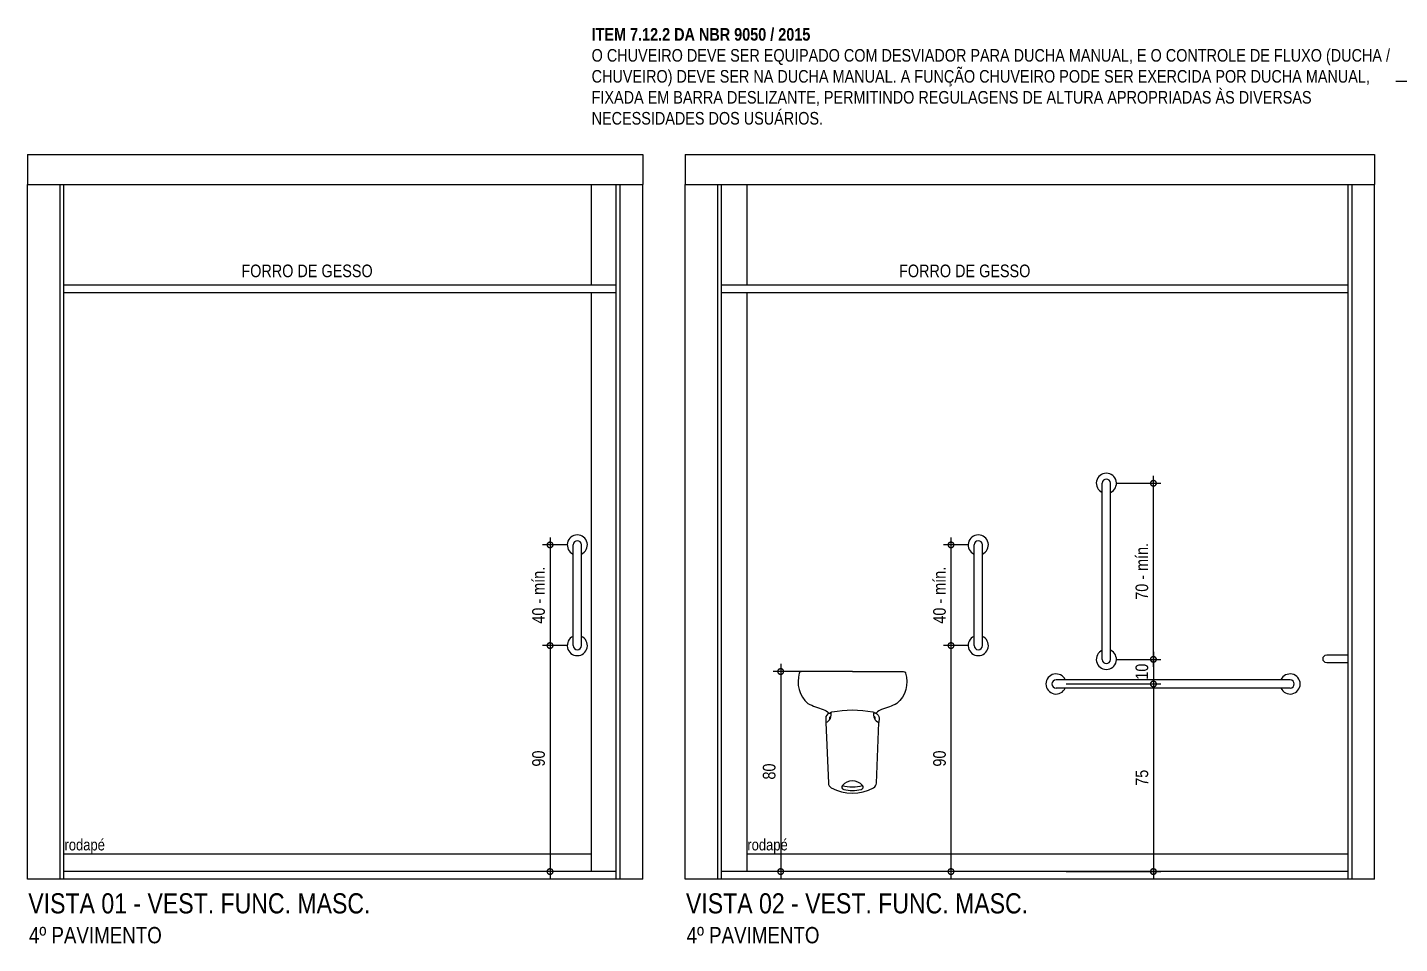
# Model space of a CAD drawing. Header units: metres. Extents: x 3 to 168, y -142 to 28.
# Drawn here: x 45.06 to 50.51, y -125.57 to -121.93 of the extents above; entities that cross this region are included whole.
import ezdxf
from ezdxf import colors
from ezdxf.entities.mleader import LeaderData, LeaderLine
from ezdxf.math import Vec2, Vec3

# ---------------------------------------------------------------- set-up
doc = ezdxf.new("R2010")
doc.units = ezdxf.units.M
for name, color, linetype in [('ARQ-ALV ACAB', 4, 'Continuous'), ('ARQ-ALV OSSO', 5, 'Continuous'), ('ARQ-AUX1', 1, 'Continuous'), ('ARQ-AUX2', 2, 'Continuous'), ('ARQ-CERÂMICA', 7, 'Continuous'), ('ARQ-DIM', 2, 'Continuous'), ('ARQ-HID', 2, 'Continuous'), ('ARQ-SIM', 1, 'Continuous'), ('ARQ-TXT', 2, 'Continuous')]:
    doc.layers.add(name, color=color, linetype=linetype)
doc.styles.add('Adesa', font='ARIALN.TTF')
doc.dimstyles.new('ADESA 1-0025', dxfattribs={"dimtxt": 0.05, "dimasz": 0.045, "dimexe": 0.03, "dimexo": 0.04, "dimgap": 0.02, "dimtad": 1, "dimtoh": 1, "dimdec": 0, "dimlfac": 100, "dimzin": 4, "dimtxsty": 'Adesa', "dimblk": 'DOTSMALL', "dimcen": 1, "dimdle": 0.03, "dimclrd": 1, "dimclre": 1, "dimclrt": 256, "dimazin": 1, "dimtm": 1e-09, "dimtfac": 1, "dimtdec": 0, "dimtix": 1, "dimtmove": 2, "dimatfit": 0, "dimldrblk": 'DOTSMALL', "dimfxl": 0.8, "dimtvp": 2, "dimtolj": 1, "dimtzin": 0, "dimarcsym": 0})

# ---------------------------------------------------------------- blocks, each defined once
blk = doc.blocks.new('*U275')
for p, q in [((-0.03, 0.0165), (0.37, 0.0165)), ((-0.03, -0.0165), (0.37, -0.0165))]:
    blk.add_line(p, q)
for centre, radius, start, end in [((-0.03, 0), 0.04, 24.362, 335.638), ((-0.03, 0), 0.0165, 90, 270), ((0.37, 0), 0.04, 204.362, 155.638), ((0.37, 0), 0.0165, 270, 90)]:
    blk.add_arc(centre, radius, start, end)
blk = doc.blocks.new('_DotSmall')
at = {"color": 0, "linetype": 'ByBlock', "const_width": 0.5}
blk.add_lwpolyline([(-0.0625, 0, 1), (0.0625, 0, 1)], format="xyb", close=True, dxfattribs=at)
blk = doc.blocks.new('*D525')
at = {"layer": 'ARQ-DIM', "color": 1, "lineweight": -2, "transparency": 16777216}
for p, q in [((47.1377, -123.9593), (47.1377, -124.4193)), ((47.206, -123.9893), (47.1077, -123.9893)), ((47.2025, -124.3893), (47.1077, -124.3893))]:
    blk.add_line(p, q, dxfattribs=at)
at = {"layer": 'Defpoints', "color": 0, "transparency": 16777216}
for p in [(47.246, -123.9893, -0.0002), (47.1377, -124.3893), (47.2425, -124.3893, -0.0001)]:
    blk.add_point(p, dxfattribs=at)
at = {"layer": 'ARQ-DIM', "color": 1, "lineweight": -2, "transparency": 16777216, "xscale": 0.045, "yscale": 0.045, "zscale": 0.045}
for p, rotation in [((47.1377, -123.9893), 90), ((47.1377, -124.3893), 270)]:
    blk.add_blockref('_DotSmall', p, dxfattribs=dict(at, rotation=rotation))
at = {"layer": 'ARQ-DIM', "transparency": 16777216, "insert": (47.0921, -124.1893), "char_height": 0.05, "attachment_point": 5, "rotation": 90, "style": 'Adesa'}
blk.add_mtext('\\A1;40 - mín.', dxfattribs=at)
blk = doc.blocks.new('*D524')
at = {"layer": 'ARQ-DIM', "color": 1, "lineweight": -2, "transparency": 16777216}
for p, q in [((47.1377, -124.3593), (47.1377, -125.3175)), ((47.206, -124.3893), (47.1077, -124.3893)), ((47.206, -125.2875), (47.1077, -125.2875))]:
    blk.add_line(p, q, dxfattribs=at)
at = {"layer": 'Defpoints', "color": 0, "transparency": 16777216}
for p in [(47.246, -124.3893), (47.1377, -125.2875), (47.246, -125.2875, 0)]:
    blk.add_point(p, dxfattribs=at)
at = {"layer": 'ARQ-DIM', "color": 1, "lineweight": -2, "transparency": 16777216, "xscale": 0.045, "yscale": 0.045, "zscale": 0.045}
for p, rotation in [((47.1377, -124.3893), 90), ((47.1377, -125.2875), 270)]:
    blk.add_blockref('_DotSmall', p, dxfattribs=dict(at, rotation=rotation))
at = {"layer": 'ARQ-DIM', "transparency": 16777216, "insert": (47.0921, -124.8384), "char_height": 0.05, "attachment_point": 5, "rotation": 90, "style": 'Adesa'}
blk.add_mtext('\\A1;90', dxfattribs=at)
blk = doc.blocks.new('*U315')
for p, q in [((-0.03, 0.0165), (0.9, 0.0165)), ((-0.03, -0.0165), (0.9, -0.0165))]:
    blk.add_line(p, q)
for centre, radius, start, end in [((-0.03, 0), 0.04, 24.362, 335.638), ((-0.03, 0), 0.0165, 90, 270), ((0.9, 0), 0.04, 204.362, 155.638), ((0.9, 0), 0.0165, 270, 90)]:
    blk.add_arc(centre, radius, start, end)
blk = doc.blocks.new('barra2')
for p, q in [((-0.03, 0.0165), (0.67, 0.0165)), ((-0.03, -0.0165), (0.67, -0.0165))]:
    blk.add_line(p, q)
for centre, radius, start, end in [((-0.03, 0), 0.04, 24.362, 335.638), ((-0.03, 0), 0.0165, 90, 270), ((0.67, 0), 0.04, 204.362, 155.638), ((0.67, 0), 0.0165, 270, 90)]:
    blk.add_arc(centre, radius, start, end)
blk = doc.blocks.new('*D526')
at = {"layer": 'ARQ-DIM', "color": 1, "lineweight": -2, "transparency": 16777216}
for p, q in [((49.5351, -124.512), (49.5351, -125.3175)), ((49.1882, -124.542), (49.5651, -124.542)), ((49.1882, -125.2875), (49.5651, -125.2875))]:
    blk.add_line(p, q, dxfattribs=at)
at = {"layer": 'Defpoints', "color": 0, "transparency": 16777216}
for p in [(49.1482, -124.542), (49.1482, -125.2875, -0.0001), (49.5351, -125.2875)]:
    blk.add_point(p, dxfattribs=at)
at = {"layer": 'ARQ-DIM', "color": 1, "lineweight": -2, "transparency": 16777216, "xscale": 0.045, "yscale": 0.045, "zscale": 0.045}
for p, rotation in [((49.5351, -124.542), 90), ((49.5351, -125.2875), 270)]:
    blk.add_blockref('_DotSmall', p, dxfattribs=dict(at, rotation=rotation))
at = {"layer": 'ARQ-DIM', "transparency": 16777216, "insert": (49.4896, -124.9147), "char_height": 0.05, "attachment_point": 5, "rotation": 90, "style": 'Adesa'}
blk.add_mtext('\\A1;75', dxfattribs=at)
blk = doc.blocks.new('*D527')
at = {"layer": 'ARQ-DIM', "color": 1, "lineweight": -2, "transparency": 16777216}
for p, q in [((49.5351, -124.4143), (49.5351, -124.572)), ((49.3882, -124.4443), (49.5651, -124.4443)), ((49.1882, -124.542), (49.5651, -124.542))]:
    blk.add_line(p, q, dxfattribs=at)
at = {"layer": 'Defpoints', "color": 0, "transparency": 16777216}
for p in [(49.3482, -124.4443), (49.1482, -124.542), (49.5351, -124.542)]:
    blk.add_point(p, dxfattribs=at)
at = {"layer": 'ARQ-DIM', "color": 1, "lineweight": -2, "transparency": 16777216, "xscale": 0.045, "yscale": 0.045, "zscale": 0.045}
for p, rotation in [((49.5351, -124.4443), 90), ((49.5351, -124.542), 270)]:
    blk.add_blockref('_DotSmall', p, dxfattribs=dict(at, rotation=rotation))
at = {"layer": 'ARQ-DIM', "transparency": 16777216, "insert": (49.4895, -124.4931), "char_height": 0.05, "attachment_point": 5, "rotation": 90, "style": 'Adesa'}
blk.add_mtext('\\A1;10', dxfattribs=at)
blk = doc.blocks.new('*D528')
at = {"layer": 'ARQ-DIM', "color": 1, "lineweight": -2, "transparency": 16777216}
for p, q in [((49.3882, -123.7443), (49.5651, -123.7443)), ((49.5351, -124.4743), (49.5351, -123.7143)), ((49.3882, -124.4443), (49.5651, -124.4443))]:
    blk.add_line(p, q, dxfattribs=at)
at = {"layer": 'Defpoints', "color": 0, "transparency": 16777216}
for p in [(49.3482, -123.7443), (49.5351, -123.7443), (49.3482, -124.4443)]:
    blk.add_point(p, dxfattribs=at)
at = {"layer": 'ARQ-DIM', "color": 1, "lineweight": -2, "transparency": 16777216, "xscale": 0.045, "yscale": 0.045, "zscale": 0.045}
for p, rotation in [((49.5351, -123.7443), 90), ((49.5351, -124.4443), 270)]:
    blk.add_blockref('_DotSmall', p, dxfattribs=dict(at, rotation=rotation))
at = {"layer": 'ARQ-DIM', "transparency": 16777216, "insert": (49.4895, -124.0943), "char_height": 0.05, "attachment_point": 5, "rotation": 90, "style": 'Adesa'}
blk.add_mtext('\\A1;70 - mín.', dxfattribs=at)
blk = doc.blocks.new('*D530')
at = {"layer": 'ARQ-DIM', "color": 1, "lineweight": -2, "transparency": 16777216}
for p, q in [((48.7308, -123.9593), (48.7308, -124.4193)), ((48.7992, -123.9893), (48.7008, -123.9893)), ((48.7957, -124.3893), (48.7008, -124.3893))]:
    blk.add_line(p, q, dxfattribs=at)
at = {"layer": 'Defpoints', "color": 0, "transparency": 16777216}
for p in [(48.8392, -123.9893, -0.0002), (48.7308, -124.3893), (48.8357, -124.3893, -0.0001)]:
    blk.add_point(p, dxfattribs=at)
at = {"layer": 'ARQ-DIM', "color": 1, "lineweight": -2, "transparency": 16777216, "xscale": 0.045, "yscale": 0.045, "zscale": 0.045}
for p, rotation in [((48.7308, -123.9893), 90), ((48.7308, -124.3893), 270)]:
    blk.add_blockref('_DotSmall', p, dxfattribs=dict(at, rotation=rotation))
at = {"layer": 'ARQ-DIM', "transparency": 16777216, "insert": (48.6853, -124.1893), "char_height": 0.05, "attachment_point": 5, "rotation": 90, "style": 'Adesa'}
blk.add_mtext('\\A1;40 - mín.', dxfattribs=at)
blk = doc.blocks.new('L510_e')
for points in [[(0, 0.8004), (-0.1951, 0.8004, 0.067495), (-0.2084, 0.7986, 0.374274), (-0.2113, 0.7942, 0.291326), (-0.1769, 0.6729, 0.029641), (-0.116, 0.6494, -0.126082), (-0.095, 0.6362, 0.453747), (-0.0875, 0.6365, -0.075389), (-0.0853, 0.6386)], [(0, 0.8004), (0.1951, 0.8004, -0.067495), (0.2084, 0.7986, -0.374274), (0.2113, 0.7942, -0.291326), (0.1769, 0.6729, -0.029641), (0.116, 0.6494, 0.126082), (0.095, 0.6362, -0.453747), (0.0875, 0.6365, 0.075389), (0.0853, 0.6386)], [(-0.0913, 0.6347, 0.349146), (-0.106, 0.6145), (-0.1053, 0.5972)], [(-0.1053, 0.5972, 0.374448), (-0.0853, 0.6386)], [(-0.0852, 0.6203, 0.785276), (-0.089, 0.6114)], [(-0.0853, 0.6386, -0.102845), (-0.0815, 0.6401, -0.091259), (0.0815, 0.6401, -0.102845), (0.0853, 0.6386)], [(0.0853, 0.6386, 0.374448), (0.1053, 0.5972)], [(0.089, 0.6114, 0.785276), (0.0852, 0.6203)], [(0.0913, 0.6347, -0.349146), (0.106, 0.6145), (0.1053, 0.5972)], [(-0.1053, 0.5972), (-0.0955, 0.3571, 0.26305), (-0.0841, 0.3387, 0.255942), (0.0841, 0.3387, 0.26305), (0.0955, 0.3571), (0.1053, 0.5972)], [(-0.0405, 0.3471, 0.133214), (0.0405, 0.3471)]]:
    blk.add_lwpolyline(points, format="xyb")
blk.add_lwpolyline([(0.04, 0.3477, 0.450343), (-0.04, 0.3477, 0.575567), (-0.0345, 0.3313, 0.103503), (0.0346, 0.3313, 0.575567)], format="xyb", close=True)
blk = doc.blocks.new('*D529')
at = {"layer": 'ARQ-DIM', "color": 1, "lineweight": -2, "transparency": 16777216}
for p, q in [((48.7308, -124.3593), (48.7308, -125.3175)), ((48.7992, -124.3893), (48.7008, -124.3893)), ((48.7992, -125.2875), (48.7008, -125.2875))]:
    blk.add_line(p, q, dxfattribs=at)
at = {"layer": 'Defpoints', "color": 0, "transparency": 16777216}
for p in [(48.8392, -124.3893), (48.7308, -125.2875), (48.8392, -125.2875, 0)]:
    blk.add_point(p, dxfattribs=at)
at = {"layer": 'ARQ-DIM', "color": 1, "lineweight": -2, "transparency": 16777216, "xscale": 0.045, "yscale": 0.045, "zscale": 0.045}
for p, rotation in [((48.7308, -124.3893), 90), ((48.7308, -125.2875), 270)]:
    blk.add_blockref('_DotSmall', p, dxfattribs=dict(at, rotation=rotation))
at = {"layer": 'ARQ-DIM', "transparency": 16777216, "insert": (48.6853, -124.8384), "char_height": 0.05, "attachment_point": 5, "rotation": 90, "style": 'Adesa'}
blk.add_mtext('\\A1;90', dxfattribs=at)
blk = doc.blocks.new('*D531')
at = {"layer": 'ARQ-DIM', "color": 1, "lineweight": -2, "transparency": 16777216}
for p, q in [((48.054, -124.4624), (48.054, -125.3175)), ((48.2992, -124.4924), (48.024, -124.4924)), ((48.2992, -125.2875), (48.024, -125.2875))]:
    blk.add_line(p, q, dxfattribs=at)
at = {"layer": 'Defpoints', "color": 0, "transparency": 16777216}
for p in [(48.3392, -124.4924, 0), (48.054, -125.2875), (48.3392, -125.2875, 0)]:
    blk.add_point(p, dxfattribs=at)
at = {"layer": 'ARQ-DIM', "color": 1, "lineweight": -2, "transparency": 16777216, "xscale": 0.045, "yscale": 0.045, "zscale": 0.045}
for p, rotation in [((48.054, -124.4924), 90), ((48.054, -125.2875), 270)]:
    blk.add_blockref('_DotSmall', p, dxfattribs=dict(at, rotation=rotation))
at = {"layer": 'ARQ-DIM', "transparency": 16777216, "insert": (48.0085, -124.89), "char_height": 0.05, "attachment_point": 5, "rotation": 90, "style": 'Adesa'}
blk.add_mtext('\\A1;80', dxfattribs=at)
blk = doc.blocks.new('_Open90')
at = {"color": 0, "linetype": 'ByBlock', "lineweight": -2}
for p, q in [((0, 0), (-1, 0)), ((-0.5, 0.5), (0, 0)), ((0, 0), (-0.5, -0.5))]:
    blk.add_line(p, q, dxfattribs=at)
blk = doc.blocks.new('AREAS MOLHADAS')
at = {"layer": 'ARQ-ALV ACAB'}
for p, q in [((45.206, -125.3175, 0), (45.206, -122.5575)), ((47.401, -125.3175), (47.401, -122.5575, 0)), ((47.8192, -125.3175, 0), (47.8192, -122.5575)), ((50.3092, -125.3175), (50.3092, -122.5575, 0)), ((47.401, -125.2875), (45.206, -125.2875, 0)), ((50.3092, -125.2875), (47.8192, -125.2875, 0))]:
    blk.add_line(p, q, dxfattribs=at)
at = {"layer": 'ARQ-ALV OSSO'}
for p, q in [((45.0611, -125.3175, 0), (45.0611, -122.5575)), ((45.191, -125.3175, 0), (45.191, -122.5575)), ((47.416, -125.3175), (47.416, -122.5575, 0)), ((47.506, -125.3175), (47.506, -122.5575, 0)), ((47.6743, -125.3175, 0), (47.6743, -122.5575)), ((47.8042, -125.3175, 0), (47.8042, -122.5575)), ((50.3242, -125.3175), (50.3242, -122.5575, 0)), ((50.4142, -125.3175), (50.4142, -122.5575, 0)), ((47.506, -125.3175), (45.0611, -125.3175, 0)), ((50.4142, -125.3175), (47.6743, -125.3175, 0))]:
    blk.add_line(p, q, dxfattribs=at)
at = {"layer": 'ARQ-AUX1'}
for p, q in [((47.401, -122.9575), (45.206, -122.9575, 0)), ((47.401, -122.9875), (45.206, -122.9875, 0)), ((50.3092, -122.9575), (47.8192, -122.9575, 0)), ((50.3092, -122.9875), (47.8192, -122.9875, 0))]:
    blk.add_line(p, q, dxfattribs=at)
at = {"layer": 'ARQ-AUX2'}
for p, q in [((45.0611, -122.4375), (47.506, -122.4375, 0)), ((47.6743, -122.4375), (50.4142, -122.4375, 0)), ((45.0611, -122.5575), (47.506, -122.5575, 0)), ((47.301, -122.5575, 0), (47.301, -122.9575)), ((47.6743, -122.5575), (50.4142, -122.5575, 0)), ((47.9192, -122.5575), (47.9192, -122.9575, 0)), ((47.301, -122.9875), (47.301, -125.2875)), ((47.9192, -122.9875, 0), (47.9192, -125.2875, 0))]:
    blk.add_line(p, q, dxfattribs=at)
for points in [[(45.0611, -122.4375), (45.0611, -122.5575)], [(47.6743, -122.4375), (47.6743, -122.5575)]]:
    blk.add_lwpolyline(points, dxfattribs=at)
at = {"layer": 'ARQ-AUX2', "elevation": 0}
for points in [[(47.506, -122.4375), (47.506, -122.5575)], [(50.4142, -122.4375), (50.4142, -122.5575)]]:
    blk.add_lwpolyline(points, dxfattribs=at)
at = {"layer": 'ARQ-CERÂMICA'}
for p, q in [((45.206, -125.2175, 0), (47.301, -125.2175, 0)), ((47.9192, -125.2175, 0), (50.3092, -125.2175, 0))]:
    blk.add_line(p, q, dxfattribs=at)
at = {"layer": 'ARQ-HID', "elevation": 0}
blk.add_lwpolyline([(50.3092, -124.4585), (50.224, -124.4585, -0.913215), (50.224, -124.4255), (50.3092, -124.4255)], format="xyb", dxfattribs=at)
at = {"layer": 'ARQ-HID'}
for name, p, rotation in [('barra2', (49.3482, -124.4143, 0), 90.00000000000001), ('*U275', (47.246, -124.3593), 90.00000000000001), ('*U275', (48.8392, -124.3593, 0), 90.00000000000001), ('*U315', (50.0482, -124.542, 0), 180)]:
    blk.add_blockref(name, p, dxfattribs=dict(at, rotation=rotation))
at = {"layer": 'ARQ-HID', "linetype": 'Continuous'}
blk.add_blockref('L510_e', (48.3392, -125.2929, 0), dxfattribs=at)
at = {"layer": 'ARQ-TXT', "style": 'Adesa'}
for s, height, p in [('FORRO DE GESSO', 0.05, (45.9111, -122.9252, 108.9697)), ('FORRO DE GESSO', 0.05, (48.5243, -122.9252, 108.9697)), ('rodapé', 0.045, (45.2083, -125.2034, 108.9697)), ('rodapé', 0.045, (47.9215, -125.2034, 108.9697)), ('4º PAVIMENTO', 0.065, (45.0672, -125.5727, 217.9394)), ('4º PAVIMENTO', 0.065, (47.6804, -125.5727, 217.9394))]:
    blk.add_text(s, height=height, dxfattribs=at).set_placement(p)
at = {"layer": 'ARQ-TXT', "ltscale": 0.5, "style": 'Adesa'}
for s, p in [('VISTA 01 - VEST. FUNC. MASC.', (45.0645, -125.4538, 0)), ('VISTA 02 - VEST. FUNC. MASC.', (47.6777, -125.4538, 0))]:
    blk.add_text(s, height=0.08, dxfattribs=at).set_placement(p)
at = {"layer": 'ARQ-DIM'}
for base, p1, p2, picture, middle in [((49.5351, -123.7443, 0), (49.3482, -124.4443, 0), (49.3482, -123.7443, 0), '*D528', (49.4895, -124.0943, 0)), ((47.1377, -124.3893, 0.0002), (47.246, -123.9893), (47.2425, -124.3893, 0.0001), '*D525', (47.0921, -124.1893, 0.0002)), ((48.7308, -124.3893, 0.0002), (48.8392, -123.9893, 0), (48.8357, -124.3893, 0.0001), '*D530', (48.6853, -124.1893, 0.0002))]:
    dim = blk.add_linear_dim(base=base, p1=p1, p2=p2, angle=90, text='<> - mín.', dimstyle='ADESA 1-0025', dxfattribs=at)
    dim.commit()
    dim.dimension.update_dxf_attribs({"geometry": picture, "text_midpoint": middle})
for base, p1, p2, picture, middle in [((47.1377, -125.2875), (47.246, -124.3893), (47.246, -125.2875, 0), '*D524', (47.0921, -124.8384)), ((48.7308, -125.2875, 0), (48.8392, -124.3893, 0), (48.8392, -125.2875, 0), '*D529', (48.6853, -124.8384, 0)), ((49.5351, -124.542, 0), (49.3482, -124.4443, 0), (49.1482, -124.542, 0), '*D527', (49.4895, -124.4931, 0)), ((48.054, -125.2875, 0), (48.3392, -124.4924, 0), (48.3392, -125.2875, 0), '*D531', (48.0085, -124.89, 0)), ((49.5351, -125.2875, 0), (49.1482, -124.542, 0), (49.1482, -125.2875, -0.0001), '*D526', (49.4896, -124.9147, 0))]:
    dim = blk.add_linear_dim(base=base, p1=p1, p2=p2, angle=90, dimstyle='ADESA 1-0025', dxfattribs=at)
    dim.commit()
    dim.dimension.update_dxf_attribs({"geometry": picture, "text_midpoint": middle})
at = {"layer": 'ARQ-SIM'}
ml = blk.add_multileader_mtext('Standard', dxfattribs=at)
ml.set_content('{\\fArial Narrow|b1|i0|c0|p34;ITEM 7.12.2 DA NBR 9050 / 2015}\\PO CHUVEIRO DEVE SER EQUIPADO COM DESVIADOR PARA DUCHA MANUAL, E O CONTROLE DE FLUXO (DUCHA / CHUVEIRO) DEVE SER NA DUCHA MANUAL. A FUNÇÃO CHUVEIRO PODE SER EXERCIDA POR DUCHA MANUAL, FIXADA EM BARRA DESLIZANTE, PERMITINDO REGULAGENS DE ALTURA APROPRIADAS ÀS DIVERSAS NECESSIDADES DOS USUÁRIOS. ', color=2, style='Adesa')
ml.set_leader_properties(color=256)
ml.set_arrow_properties(name='OPEN90')
ml.build(insert=Vec2(0, 0))
ml.multileader.update_dxf_attribs({"text_left_attachment_type": 2, "text_right_attachment_type": 2, "dogleg_length": 0.2, "arrow_head_size": 0.075})
ctx = ml.context
ctx.base_point, ctx.char_height, ctx.arrow_head_size, ctx.landing_gap_size, ctx.plane_origin = Vec3(47.2778, -122.1469, 0), 0.05, 0.075, 0.025, Vec3(51.5743, -125.6641, 0)
ctx.left_attachment, ctx.right_attachment = 2, 2
notes = []
notes.append((ctx, [(1, (1, 1, 0), (50.6977, -122.1469, 0), (-1, 0), 0.2, [(0, [(51.221, -124.4977, 0)], 0, [])])]))
ctx.mtext.insert, ctx.mtext.width, ctx.mtext.flow_direction = Vec3(47.3028, -121.9353, 0), 3.256678, 5
for ctx, leaders in notes:
    for number, flags, end, landing, length, lines in leaders:
        leader = LeaderData()
        leader.index, (leader.has_last_leader_line, leader.has_dogleg_vector, leader.attachment_direction) = number, flags
        leader.last_leader_point, leader.dogleg_vector, leader.dogleg_length = Vec3(end), Vec3(landing), length
        for number, points, colour, breaks in lines:
            line = LeaderLine()
            line.index, line.vertices, line.color, line.breaks = number, Vec3.list(points), colors.encode_raw_color(colour), breaks
            leader.lines.append(line)
        ctx.leaders.append(leader)

msp = doc.modelspace()

# ---------------------------------------------------------------- block references
msp.add_blockref('AREAS MOLHADAS', (0, 0))

doc.saveas('drawing.dxf')
